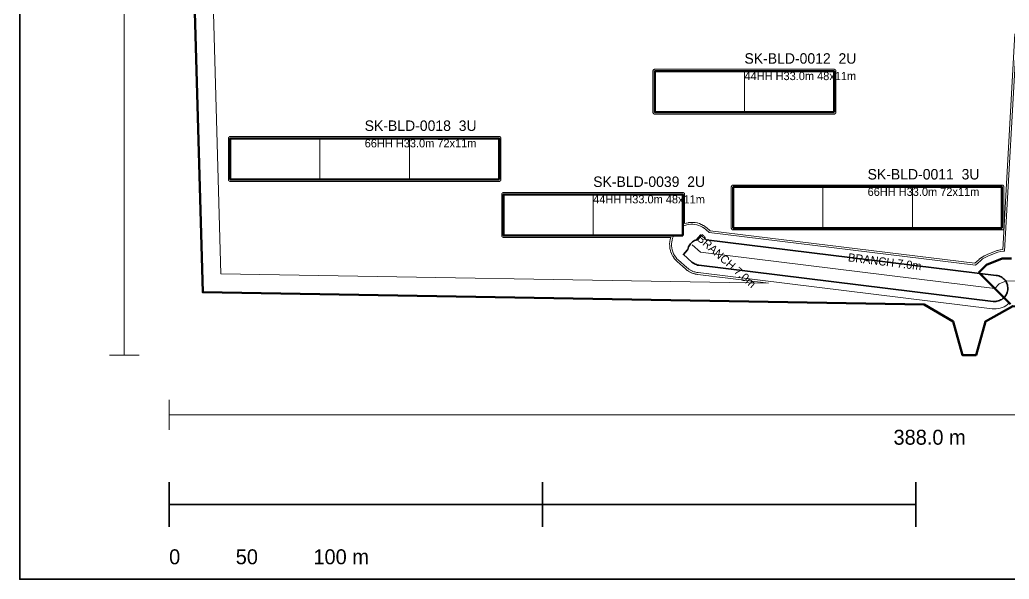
# Model space of a CAD drawing. Header units: metres. Extents: x 10 to 560, y 290 to 670.
# Drawn here: x 10 to 142.5, y 290 to 364.9 of the extents above; entities that cross this region are included whole.
import ezdxf

# ---------------------------------------------------------------- set-up
doc = ezdxf.new("R2010")
doc.units = ezdxf.units.M
for name, color, linetype, lineweight in [('A-BUILDING-LABEL', 7, 'CONTINUOUS', 18), ('A-BUILDING-OUTLINE', 7, 'CONTINUOUS', 50), ('A-DIM', 3, 'CONTINUOUS', 18), ('A-FRAME', 7, 'CONTINUOUS', 35), ('A-SCALE', 7, 'CONTINUOUS', 35), ('A-SITE-BOUNDARY', 1, 'CONTINUOUS', 50), ('A-UNIT-LINE', 4, 'CONTINUOUS', 18), ('C-ROAD-BRANCH', 2, 'CONTINUOUS', 35), ('C-ROAD-CENTER', 8, 'CONTINUOUS', 18), ('C-ROAD-LABEL', 2, 'CONTINUOUS', 18), ('C-ROAD-MAIN', 30, 'CONTINUOUS', 50), ('C-SIDEWALK', 8, 'CONTINUOUS', 18), ('L-OPEN-SPACE', 8, 'CONTINUOUS', 13)]:
    doc.layers.add(name, color=color, linetype=linetype, lineweight=lineweight)

msp = doc.modelspace()

# ---------------------------------------------------------------- linework, layer by layer
at = {"layer": 'A-BUILDING-OUTLINE'}
for points in [[(119.05, 352.5), (119.05, 358), (95.05, 358), (95.05, 352.5)], [(74.19, 343.5), (74.19, 349), (38.19, 349), (38.19, 343.5)], [(141.54, 337), (141.54, 342.5), (105.54, 342.5), (105.54, 337)], [(98.79, 336), (98.79, 341.5), (74.79, 341.5), (74.79, 336)]]:
    msp.add_lwpolyline(points, close=True, dxfattribs=at)
at = {"layer": 'A-DIM'}
for points in [[(24, 320), (24, 635.01)], [(22, 320), (26, 320)], [(30, 310), (30, 314)], [(30, 312), (224.01, 312)]]:
    msp.add_lwpolyline(points, dxfattribs=at)
at = {"layer": 'A-FRAME'}
msp.add_lwpolyline([(560, 290), (560, 670), (10, 670), (10, 290), (560, 290)], dxfattribs=at)
at = {"layer": 'A-SCALE'}
for points in [[(30, 297), (30, 303)], [(80, 297), (80, 303)], [(130, 297), (130, 303)], [(30, 300), (80, 300), (130, 300)]]:
    msp.add_lwpolyline(points, dxfattribs=at)
at = {"layer": 'A-SITE-BOUNDARY'}
msp.add_lwpolyline([(31.64, 506.01), (30, 415.78), (33.08, 378.45), (34.51, 328.41), (131.11, 326.77), (135, 324.51), (136.23, 320), (138.08, 320), (139.31, 324.51), (143, 326.56), (222.17, 325.13), (221.96, 356.92), (223.6, 373.73), (224.01, 506.42)], dxfattribs=at)
at = {"layer": 'A-UNIT-LINE'}
for points in [[(107.05, 352.5), (107.05, 358)], [(50.19, 343.5), (50.19, 349)], [(62.19, 343.5), (62.19, 349)], [(117.54, 337), (117.54, 342.5)], [(129.54, 337), (129.54, 342.5)], [(86.79, 336), (86.79, 341.5)]]:
    msp.add_lwpolyline(points, dxfattribs=at)
at = {"layer": 'C-ROAD-BRANCH'}
msp.add_lwpolyline([(99.45, 334.14), (99.5, 334.31), (99.56, 334.47), (99.64, 334.62), (99.73, 334.77), (99.83, 334.9), (99.95, 335.03), (100.08, 335.14), (100.22, 335.24), (100.37, 335.32), (100.53, 335.39), (100.62, 335.42), (101.19, 336.07), (101.91, 335.43), (140.78, 330.67), (140.95, 330.64), (141.12, 330.59), (141.28, 330.53), (141.43, 330.45), (141.58, 330.36), (141.71, 330.26), (141.84, 330.14), (141.95, 330.01), (142.05, 329.87), (142.13, 329.72), (142.2, 329.56), (142.26, 329.4), (142.29, 329.23), (142.32, 329.06), (142.32, 328.89), (142.31, 328.72), (142.28, 328.55), (142.23, 328.38), (142.17, 328.22), (142.09, 328.07), (142, 327.92), (141.9, 327.79), (141.78, 327.66), (141.65, 327.55), (141.51, 327.45), (141.36, 327.37), (141.2, 327.3), (141.04, 327.24), (140.87, 327.21), (140.7, 327.18), (140.53, 327.18), (140.36, 327.19), (100.95, 332.02), (100.78, 332.05), (100.61, 332.1), (100.45, 332.16), (100.3, 332.24), (100.15, 332.33), (100.02, 332.43), (100, 332.45), (100, 332.45), (98.87, 333.45), (99.44, 334.1)], close=True, dxfattribs=at)
at = {"layer": 'C-ROAD-CENTER'}
for points in [[(101.16, 333.76), (100.03, 334.76)], [(140.57, 328.93), (101.16, 333.76)], [(145.67, 330.05), (145.38, 329.97), (144.99, 329.91), (142.14, 329.93), (141.17, 329.53), (140.57, 328.93)]]:
    msp.add_lwpolyline(points, dxfattribs=at)
at = {"layer": 'C-ROAD-MAIN'}
msp.add_lwpolyline([(142.69, 326.81), (138.45, 331.05), (139.47, 332.08), (141.55, 332.93), (142.83, 332.92)], dxfattribs=at)
at = {"layer": 'C-SIDEWALK'}
msp.add_lwpolyline([(142.83, 332.92), (141.55, 332.93), (139.47, 332.08), (138.45, 331.05), (138.56, 330.94), (101.91, 335.43), (101.19, 336.07), (100.62, 335.42), (100.53, 335.39), (100.37, 335.32), (100.22, 335.24), (100.08, 335.14), (99.95, 335.03), (99.83, 334.9), (99.73, 334.77), (99.64, 334.62), (99.56, 334.47), (99.5, 334.31), (99.45, 334.14), (99.44, 334.1), (98.87, 333.45), (100, 332.45), (100, 332.45), (100.02, 332.43), (100.15, 332.33), (100.3, 332.24), (100.45, 332.16), (100.61, 332.1), (100.78, 332.05), (100.95, 332.02), (140.36, 327.19), (140.53, 327.18), (140.7, 327.18), (140.87, 327.21), (141.04, 327.24), (141.2, 327.3), (141.36, 327.37), (141.51, 327.45), (141.65, 327.55), (141.78, 327.66), (141.81, 327.69), (142.51, 326.99), (142.47, 326.94), (142.26, 326.76), (142.04, 326.61), (141.81, 326.47), (141.56, 326.36), (141.31, 326.28), (141.04, 326.22), (140.78, 326.19), (140.51, 326.18), (140.24, 326.2), (100.83, 331.03), (100.81, 331.03), (100.79, 331.04), (100.67, 331.06), (100.56, 331.08), (100.54, 331.08), (100.52, 331.09), (100.41, 331.12), (100.3, 331.15), (100.28, 331.16), (100.26, 331.16), (100.15, 331.2), (100.05, 331.25), (100.03, 331.26), (100.01, 331.26), (99.91, 331.32), (99.81, 331.37), (99.79, 331.38), (99.77, 331.39), (99.67, 331.45), (99.58, 331.51), (99.56, 331.52), (99.55, 331.53), (99.46, 331.61), (99.37, 331.68), (99.35, 331.69), (99.33, 331.7), (98.21, 332.71), (98.01, 332.89), (97.84, 333.1), (97.69, 333.32), (97.56, 333.56), (97.45, 333.81), (97.37, 334.07), (97.31, 334.33), (97.29, 334.6), (97.28, 334.87), (97.31, 335.14), (97.36, 335.4), (97.43, 335.66), (97.53, 335.91), (97.58, 336), (98.79, 336), (98.79, 337.22), (98.83, 337.24), (99.08, 337.34), (99.33, 337.42), (99.6, 337.48), (99.87, 337.51), (100.14, 337.51), (100.41, 337.49), (100.67, 337.44), (100.93, 337.36), (101.18, 337.26), (101.42, 337.14), (101.65, 336.99), (101.86, 336.82), (102.34, 336.39), (138, 332.02), (138.34, 332.36), (138.64, 332.62), (138.95, 332.86), (139.29, 333.06), (139.65, 333.23), (140.62, 333.63), (140.99, 333.76), (141.37, 333.85), (141.76, 333.91), (141.88, 333.91), (143.52, 363)], dxfattribs=at)
at = {"layer": 'L-OPEN-SPACE'}
msp.add_lwpolyline([(143.27, 363), (141.64, 334.14), (141.34, 334.1), (141.31, 334.1), (140.93, 334), (140.91, 333.99), (140.53, 333.86), (140.52, 333.86), (139.56, 333.46), (139.54, 333.46), (139.19, 333.29), (139.16, 333.28), (138.83, 333.07), (138.8, 333.06), (138.49, 332.82), (138.47, 332.81), (138.17, 332.54), (138.17, 332.53), (137.91, 332.28), (102.45, 336.62), (102.02, 337.01), (102.01, 337.01), (101.8, 337.18), (101.78, 337.2), (101.56, 337.35), (101.53, 337.36), (101.3, 337.48), (101.27, 337.49), (101.02, 337.59), (101, 337.6), (100.74, 337.68), (100.72, 337.68), (100.45, 337.73), (100.43, 337.74), (100.16, 337.76), (100.13, 337.76), (99.86, 337.76), (99.84, 337.76), (99.57, 337.73), (99.55, 337.72), (99.28, 337.67), (99.26, 337.66), (99.04, 337.59), (99.04, 341.5), (99.04, 341.52), (99.04, 341.55), (99.03, 341.57), (99.02, 341.6), (99.01, 341.62), (99, 341.64), (98.99, 341.66), (98.97, 341.68), (98.95, 341.69), (98.93, 341.71), (98.91, 341.72), (98.89, 341.73), (98.87, 341.74), (98.84, 341.75), (98.82, 341.75), (98.79, 341.75), (74.79, 341.75), (74.77, 341.75), (74.74, 341.75), (74.72, 341.74), (74.7, 341.73), (74.68, 341.72), (74.65, 341.71), (74.63, 341.69), (74.62, 341.68), (74.6, 341.66), (74.59, 341.64), (74.57, 341.62), (74.56, 341.6), (74.55, 341.57), (74.55, 341.55), (74.54, 341.52), (74.54, 341.5), (74.54, 336), (74.54, 335.98), (74.55, 335.95), (74.55, 335.93), (74.56, 335.9), (74.57, 335.88), (74.59, 335.86), (74.6, 335.84), (74.62, 335.82), (74.63, 335.81), (74.65, 335.79), (74.68, 335.78), (74.7, 335.77), (74.72, 335.76), (74.74, 335.75), (74.77, 335.75), (74.79, 335.75), (97.2, 335.75), (97.19, 335.73), (97.12, 335.47), (97.11, 335.45), (97.06, 335.18), (97.06, 335.16), (97.03, 334.89), (97.03, 334.87), (97.04, 334.6), (97.04, 334.57), (97.07, 334.3), (97.07, 334.28), (97.13, 334.01), (97.13, 333.99), (97.21, 333.73), (97.22, 333.71), (97.33, 333.46), (97.34, 333.44), (97.47, 333.2), (97.48, 333.18), (97.63, 332.96), (97.65, 332.94), (97.82, 332.73), (97.84, 332.72), (98.03, 332.53), (98.04, 332.52), (99.17, 331.52), (99.18, 331.51), (99.19, 331.5), (99.19, 331.5), (99.21, 331.48), (99.3, 331.41), (99.39, 331.34), (99.41, 331.33), (99.42, 331.32), (99.42, 331.31), (99.44, 331.3), (99.54, 331.24), (99.63, 331.18), (99.66, 331.17), (99.66, 331.16), (99.67, 331.16), (99.69, 331.14), (99.79, 331.09), (99.89, 331.04), (99.92, 331.03), (99.93, 331.03), (99.93, 331.02), (99.96, 331.01), (100.06, 330.97), (100.17, 330.93), (100.19, 330.92), (100.2, 330.92), (100.21, 330.92), (100.23, 330.91), (100.34, 330.88), (100.45, 330.85), (100.47, 330.84), (100.48, 330.84), (100.49, 330.84), (100.52, 330.83), (100.63, 330.81), (100.74, 330.79), (100.76, 330.79), (100.77, 330.79), (100.78, 330.78), (100.79, 330.78), (110.27, 329.62), (36.94, 330.87), (35.58, 378.52)], dxfattribs=at)
for points in [[(94.8, 352.48), (94.8, 352.45), (94.81, 352.43), (94.82, 352.4), (94.83, 352.38), (94.84, 352.36), (94.85, 352.34), (94.87, 352.32), (94.89, 352.31), (94.91, 352.29), (94.93, 352.28), (94.95, 352.27), (94.97, 352.26), (95, 352.25), (95.02, 352.25), (95.05, 352.25), (119.05, 352.25), (119.07, 352.25), (119.1, 352.25), (119.12, 352.26), (119.14, 352.27), (119.17, 352.28), (119.19, 352.29), (119.21, 352.31), (119.22, 352.32), (119.24, 352.34), (119.26, 352.36), (119.27, 352.38), (119.28, 352.4), (119.29, 352.43), (119.29, 352.45), (119.3, 352.48), (119.3, 352.5), (119.3, 358), (119.3, 358.02), (119.29, 358.05), (119.29, 358.07), (119.28, 358.1), (119.27, 358.12), (119.26, 358.14), (119.24, 358.16), (119.22, 358.18), (119.21, 358.19), (119.19, 358.21), (119.17, 358.22), (119.14, 358.23), (119.12, 358.24), (119.1, 358.25), (119.07, 358.25), (119.05, 358.25), (95.05, 358.25), (95.02, 358.25), (95, 358.25), (94.97, 358.24), (94.95, 358.23), (94.93, 358.22), (94.91, 358.21), (94.89, 358.19), (94.87, 358.18), (94.85, 358.16), (94.84, 358.14), (94.83, 358.12), (94.82, 358.1), (94.81, 358.07), (94.8, 358.05), (94.8, 358.02), (94.8, 358), (94.8, 352.5)], [(37.95, 343.48), (37.95, 343.45), (37.96, 343.43), (37.96, 343.4), (37.97, 343.38), (37.99, 343.36), (38, 343.34), (38.02, 343.32), (38.04, 343.31), (38.06, 343.29), (38.08, 343.28), (38.1, 343.27), (38.12, 343.26), (38.15, 343.25), (38.17, 343.25), (38.19, 343.25), (74.19, 343.25), (74.22, 343.25), (74.24, 343.25), (74.27, 343.26), (74.29, 343.27), (74.31, 343.28), (74.33, 343.29), (74.35, 343.31), (74.37, 343.32), (74.39, 343.34), (74.4, 343.36), (74.42, 343.38), (74.43, 343.4), (74.43, 343.43), (74.44, 343.45), (74.44, 343.48), (74.44, 343.5), (74.44, 349), (74.44, 349.02), (74.44, 349.05), (74.43, 349.07), (74.43, 349.1), (74.42, 349.12), (74.4, 349.14), (74.39, 349.16), (74.37, 349.18), (74.35, 349.19), (74.33, 349.21), (74.31, 349.22), (74.29, 349.23), (74.27, 349.24), (74.24, 349.25), (74.22, 349.25), (74.19, 349.25), (38.19, 349.25), (38.17, 349.25), (38.15, 349.25), (38.12, 349.24), (38.1, 349.23), (38.08, 349.22), (38.06, 349.21), (38.04, 349.19), (38.02, 349.18), (38, 349.16), (37.99, 349.14), (37.97, 349.12), (37.96, 349.1), (37.96, 349.07), (37.95, 349.05), (37.95, 349.02), (37.94, 349), (37.94, 343.5)], [(105.52, 342.75), (105.49, 342.75), (105.47, 342.74), (105.45, 342.73), (105.42, 342.72), (105.4, 342.71), (105.38, 342.69), (105.37, 342.68), (105.35, 342.66), (105.33, 342.64), (105.32, 342.62), (105.31, 342.6), (105.3, 342.57), (105.3, 342.55), (105.29, 342.52), (105.29, 342.5), (105.29, 337), (105.29, 336.98), (105.3, 336.95), (105.3, 336.93), (105.31, 336.9), (105.32, 336.88), (105.33, 336.86), (105.35, 336.84), (105.37, 336.82), (105.38, 336.81), (105.4, 336.79), (105.42, 336.78), (105.45, 336.77), (105.47, 336.76), (105.49, 336.75), (105.52, 336.75), (105.54, 336.75), (141.54, 336.75), (141.57, 336.75), (141.59, 336.75), (141.62, 336.76), (141.64, 336.77), (141.66, 336.78), (141.68, 336.79), (141.7, 336.81), (141.72, 336.82), (141.74, 336.84), (141.75, 336.86), (141.76, 336.88), (141.77, 336.9), (141.78, 336.93), (141.79, 336.95), (141.79, 336.98), (141.79, 337), (141.79, 342.5), (141.79, 342.52), (141.79, 342.55), (141.78, 342.57), (141.77, 342.6), (141.76, 342.62), (141.75, 342.64), (141.74, 342.66), (141.72, 342.68), (141.7, 342.69), (141.68, 342.71), (141.66, 342.72), (141.64, 342.73), (141.62, 342.74), (141.59, 342.75), (141.57, 342.75), (141.54, 342.75), (105.54, 342.75)]]:
    msp.add_lwpolyline(points, close=True, dxfattribs=at)

# ---------------------------------------------------------------- texts
at = {"layer": 'A-BUILDING-LABEL'}
for s, height, p in [('SK-BLD-0012  2U', 1.4, (107.05, 359)), ('44HH H33.0m 48x11m', 1.1, (107.05, 356.8)), ('SK-BLD-0018  3U', 1.4, (56.19, 350)), ('66HH H33.0m 72x11m', 1.1, (56.19, 347.8)), ('SK-BLD-0011  3U', 1.4, (123.54, 343.5)), ('SK-BLD-0039  2U', 1.4, (86.79, 342.5)), ('66HH H33.0m 72x11m', 1.1, (123.54, 341.3)), ('44HH H33.0m 48x11m', 1.1, (86.79, 340.3))]:
    msp.add_text(s, height=height, dxfattribs=at).set_placement(p)
at = {"layer": 'A-DIM'}
msp.add_text('388.0 m', height=2, dxfattribs=at).set_placement((127.01, 308))
at = {"layer": 'A-SCALE'}
msp.add_text('0          50          100 m', height=2, dxfattribs=at).set_placement((30, 292))
at = {"layer": 'C-ROAD-LABEL'}
for rotation, p in [(-41.5785, (100.6, 335.46)), (-6.9886, (120.87, 332.55))]:
    msp.add_text('BRANCH 7.0m', height=1.1, rotation=rotation, dxfattribs=at).set_placement(p)

doc.saveas('drawing.dxf')
